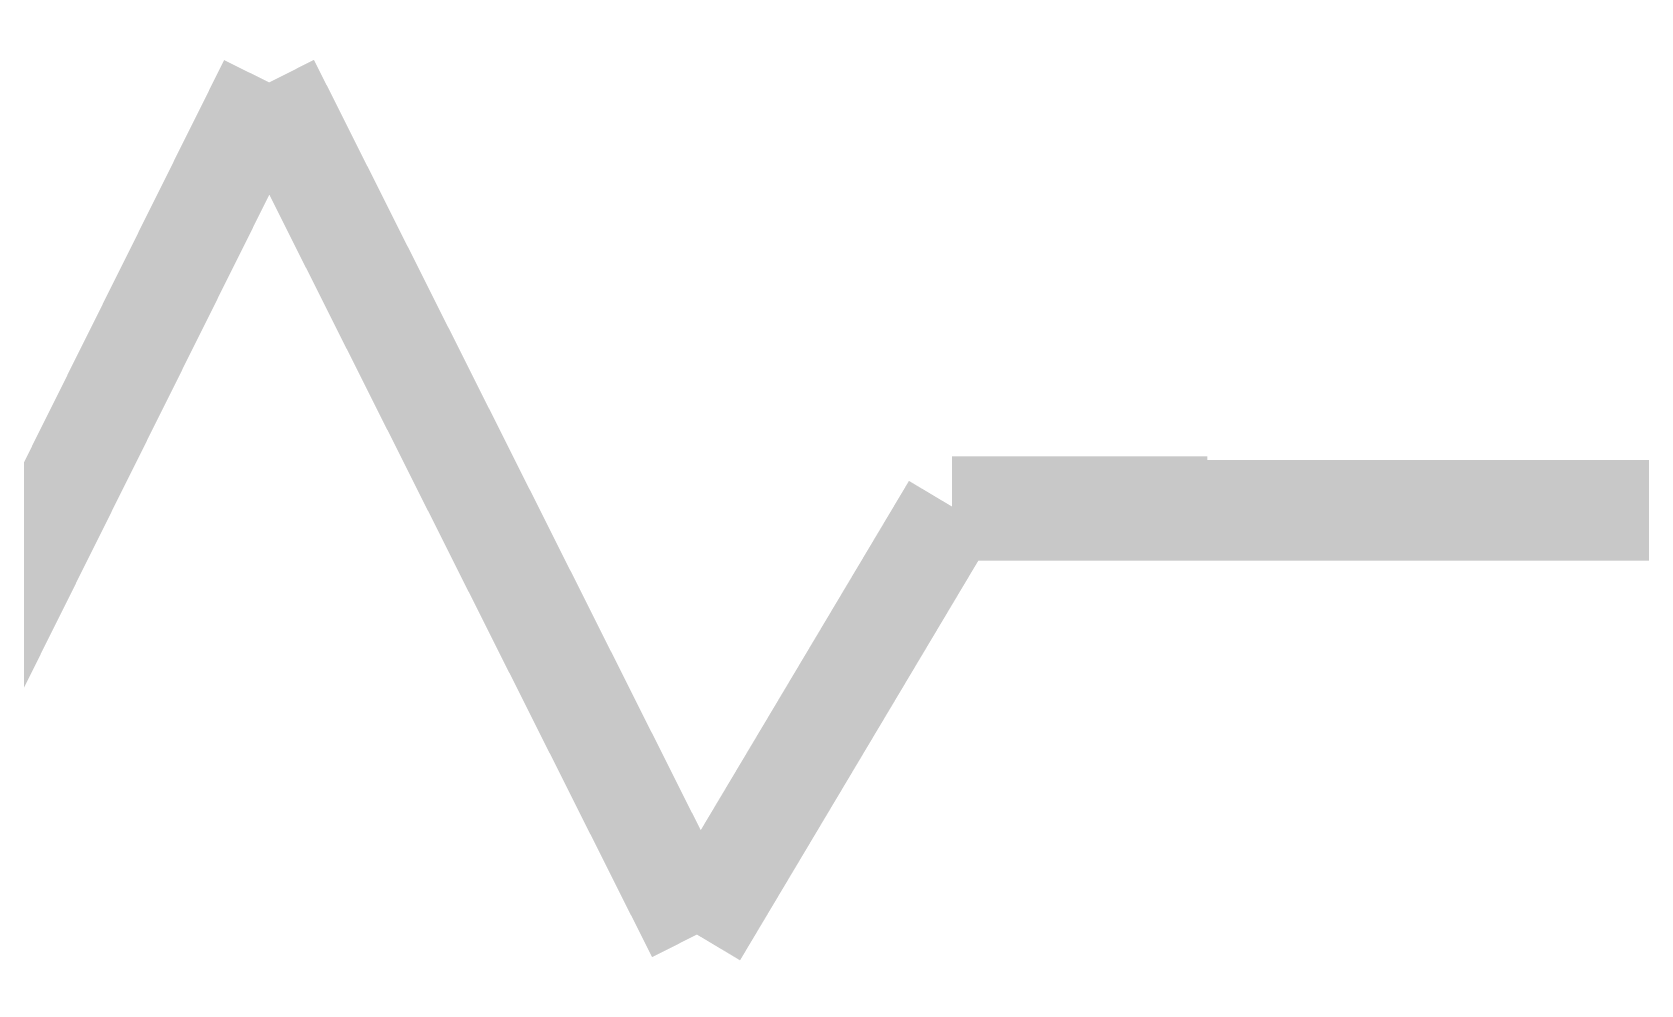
# Model space of a CAD drawing. Header units: millimetres. Extents: x 0 to 800, y 0 to 567.
# Drawn here: x 362.216 to 367.017, y 312.481 to 315.323 of the extents above; entities that cross this region are included whole.
import ezdxf

# ---------------------------------------------------------------- set-up
doc = ezdxf.new("R2010")
doc.units = ezdxf.units.MM
doc.layers.add('Sheet', color=255, linetype='Continuous')

msp = doc.modelspace()

# ---------------------------------------------------------------- linework, layer by layer
at = {"layer": 'Sheet', "const_width": 0.2997}
for points in [[(362.9233, 315.173), (361.6577, 312.6308)], [(364.2001, 312.6308), (362.9233, 315.173)], [(364.9616, 313.9075), (364.2001, 312.6308)], [(364.9616, 313.9075), (365.7232, 313.9075)], [(364.9728, 313.8963), (370.0351, 313.8963)]]:
    msp.add_lwpolyline(points, dxfattribs=at)

doc.saveas('drawing.dxf')
